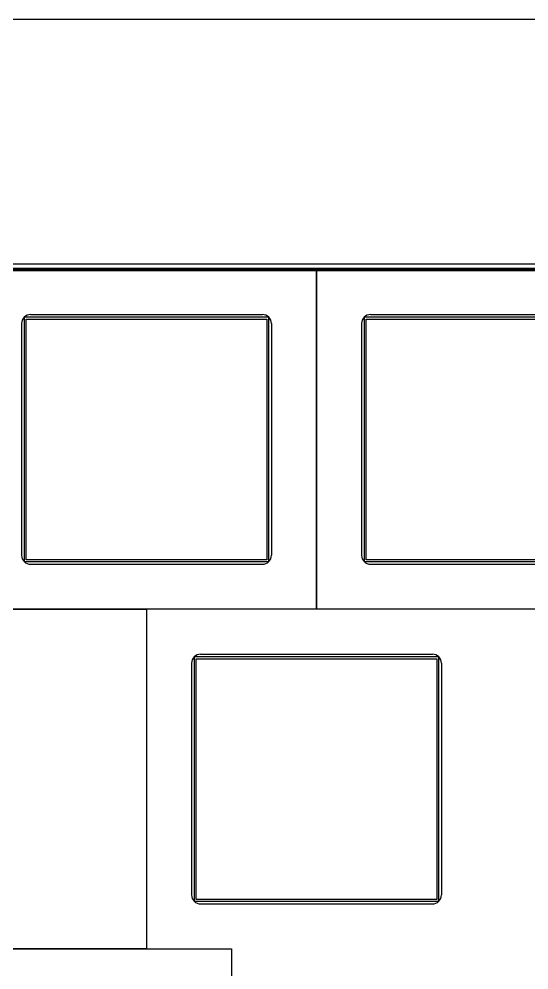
# Model space of a CAD drawing. Header units: millimetres. Extents: x 48 to 497, y 27 to 150.
# Drawn here: x 112.3 to 140.9, y 96.9 to 150.2 of the extents above; entities that cross this region are included whole.
import ezdxf

# ---------------------------------------------------------------- set-up
doc = ezdxf.new("R2010")
doc.units = ezdxf.units.MM
doc.layers.add('BLACK', color=20, linetype='Continuous')
doc.layers.add('ref', color=150, linetype='Continuous')

msp = doc.modelspace()

# ---------------------------------------------------------------- linework, layer by layer
for p, q in [((85.506, 150.23), (179.119, 150.23)), ((164.268, 136.48), (89.815, 136.48))]:
    msp.add_line(p, q)
at = {"layer": 'BLACK', "linetype": 'Continuous'}
for p, q in [((165.589, 136.23), (63.307, 136.229)), ((165.589, 136.23), (63.307, 136.229)), ((63.307, 136.129), (165.589, 136.13)), ((63.307, 136.129), (165.589, 136.13)), ((112.605, 133.491), (112.59, 133.455)), ((112.59, 133.455), (112.59, 119.855)), ((112.64, 133.505), (112.605, 133.491)), ((126.24, 133.505), (112.64, 133.505)), ((112.69, 119.905), (112.69, 133.405)), ((112.69, 133.405), (126.19, 133.405)), ((126.19, 133.405), (126.19, 119.905)), ((126.276, 133.491), (126.24, 133.505)), ((126.29, 133.455), (126.276, 133.491)), ((126.29, 119.855), (126.29, 133.455)), ((131.655, 133.491), (131.64, 133.455)), ((131.64, 133.455), (131.64, 119.855)), ((131.69, 133.505), (131.655, 133.491)), ((145.29, 133.505), (131.69, 133.505)), ((131.74, 119.905), (131.74, 133.405)), ((131.74, 133.405), (145.24, 133.405)), ((112.59, 119.855), (112.605, 119.82)), ((112.605, 119.82), (112.64, 119.805)), ((112.64, 119.805), (126.24, 119.805)), ((126.19, 119.905), (112.69, 119.905)), ((126.24, 119.805), (126.276, 119.82)), ((126.276, 119.82), (126.29, 119.855)), ((131.64, 119.855), (131.655, 119.82)), ((131.655, 119.82), (131.69, 119.805)), ((131.69, 119.805), (145.29, 119.805)), ((145.24, 119.905), (131.74, 119.905)), ((122.13, 114.44), (122.115, 114.405)), ((122.115, 114.405), (122.115, 100.805)), ((122.165, 114.455), (122.13, 114.44)), ((135.765, 114.455), (122.165, 114.455)), ((122.215, 100.855), (122.215, 114.355)), ((122.215, 114.355), (135.715, 114.355)), ((135.715, 114.355), (135.715, 100.855)), ((135.801, 114.44), (135.765, 114.455)), ((135.815, 114.405), (135.801, 114.44)), ((135.815, 100.805), (135.815, 114.405)), ((122.115, 100.805), (122.13, 100.77)), ((135.715, 100.855), (122.215, 100.855)), ((135.801, 100.77), (135.815, 100.805)), ((122.13, 100.77), (122.165, 100.755)), ((122.165, 100.755), (135.765, 100.755)), ((135.765, 100.755), (135.801, 100.77))]:
    msp.add_line(p, q, dxfattribs=at)
at = {"layer": 'ref'}
for p, q in [((112.94, 133.655), (125.94, 133.655)), ((131.99, 133.655), (144.99, 133.655)), ((112.44, 133.155), (112.44, 120.155)), ((126.44, 133.155), (126.44, 120.155)), ((131.49, 133.155), (131.49, 120.155)), ((112.94, 119.655), (125.94, 119.655)), ((131.99, 119.655), (144.99, 119.655)), ((122.465, 114.605), (135.465, 114.605)), ((121.965, 114.105), (121.965, 101.105)), ((135.965, 114.105), (135.965, 101.105)), ((122.465, 100.605), (135.465, 100.605))]:
    msp.add_line(p, q, dxfattribs=at)
for points in [[(109.915, 136.18), (128.965, 136.18), (128.965, 117.13), (109.915, 117.13)], [(128.965, 136.18), (148.015, 136.18), (148.015, 117.13), (128.965, 117.13)], [(90.865, 117.13), (119.44, 117.13), (119.44, 98.08), (90.865, 98.08)], [(90.865, 98.08), (124.203, 98.08), (124.203, 79.03), (90.865, 79.03)]]:
    msp.add_lwpolyline(points, close=True, dxfattribs=at)
for centre, start, end in [((112.94, 133.155), 90, 180), ((125.94, 133.155), 0, 90), ((131.99, 133.155), 90, 180), ((112.94, 120.155), 180, 270), ((125.94, 120.155), 270, 0), ((131.99, 120.155), 180, 270), ((122.465, 114.105), 90, 180), ((135.465, 114.105), 0, 90), ((122.465, 101.105), 180, 270), ((135.465, 101.105), 270, 0)]:
    msp.add_arc(centre, 0.5, start, end, dxfattribs=at)

doc.saveas('drawing.dxf')
